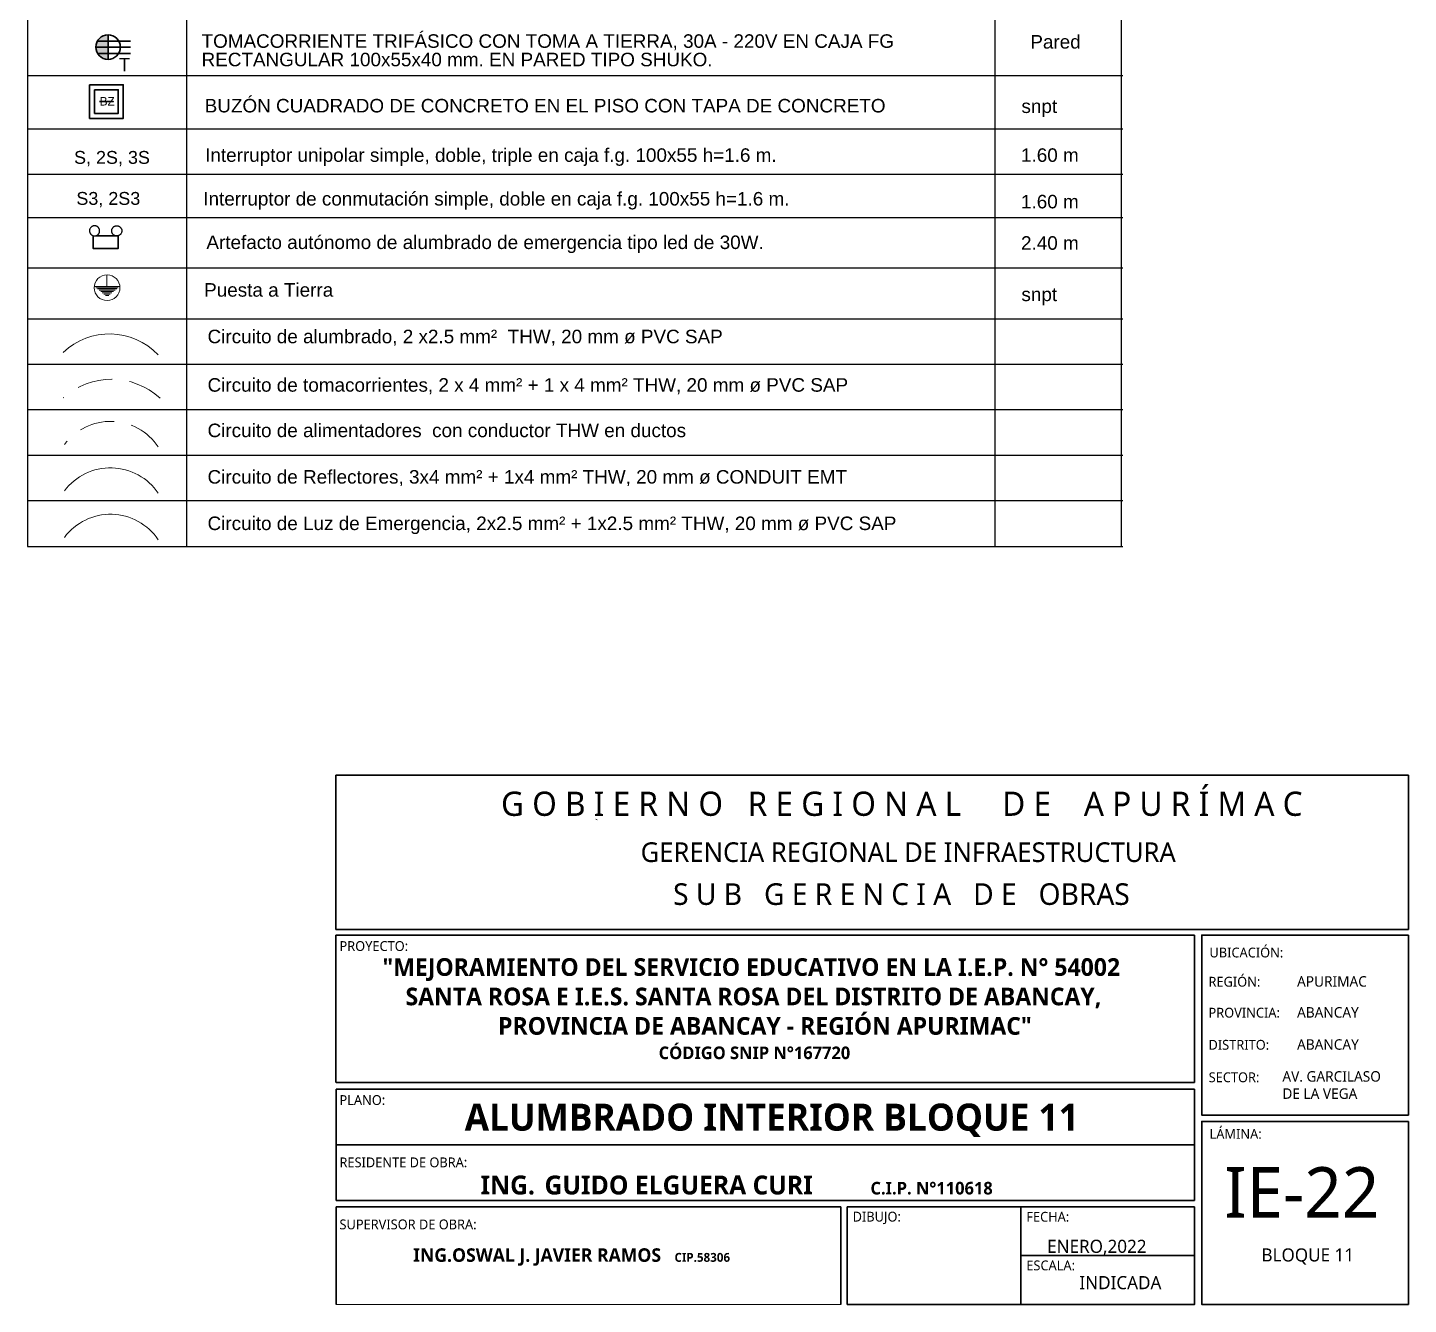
# Model space of a CAD drawing. Header units: metres. Extents: x 44 to 146, y 191 to 279.
# Drawn here: x 135.99 to 145.79, y 255.82 to 264.89 of the extents above; entities that cross this region are included whole.
import ezdxf
from ezdxf.enums import TextEntityAlignment as Align

# ---------------------------------------------------------------- set-up
doc = ezdxf.new("R2010")
doc.units = ezdxf.units.M
doc.set_wipeout_variables(frame=1)
for name, pattern in [('CONTINUA', [0]), ('DASHED2', [0.375, 0.25, -0.125]), ('HIDDEN2', [0.1875, 0.125, -0.0625])]:
    doc.linetypes.add(name, pattern=pattern)
for name, color, linetype, lineweight in [('Emergencia', 20, 'Continuous', 25), ('IE_ALIMENTADORES', 5, 'Continuous', 30), ('LINEAS_IND.', 252, 'Continuous', 5), ('Membrete', 250, 'Continuous', 15), ('ROTULO', 253, 'Continuous', 0), ('TOMACORRIENTE', 5, 'HIDDEN2', 30)]:
    doc.layers.add(name, color=color, linetype=linetype, lineweight=lineweight)
doc.layers.add('IE-LEYENDA', color=142, linetype='Continuous')
doc.styles.add('Generales', font='trebuc.ttf', dxfattribs={"height": 0.22})
doc.styles.get("Standard").update_dxf_attribs({"font": 'arial.ttf'})
doc.styles.add('style1', font='arial.ttf')

# ---------------------------------------------------------------- blocks, each defined once
blk = doc.blocks.new('Emergencia')
blk.add_lwpolyline([(0, 0), (0, 0)])
at = {"layer": 'Emergencia', "color": 5, "lineweight": 30}
for points in [[(0.25, -0.25), (0.25, 0), (-0.25, 0), (-0.25, -0.25)], [(-0.25, -0.222), (-0.25, -0.25), (0.25, -0.25), (0.25, -0.222)]]:
    blk.add_lwpolyline(points, dxfattribs=at)
at = {"color": 1, "lineweight": 5}
for points in [[(-0.171, -0.263), (-0.164, -0.267), (-0.158, -0.272), (-0.152, -0.277), (-0.146, -0.283), (-0.141, -0.289), (-0.136, -0.295), (-0.132, -0.302), (-0.129, -0.309), (-0.126, -0.316), (-0.123, -0.324), (-0.121, -0.332), (-0.12, -0.34), (-0.12, -0.348), (-0.12, -0.355), (-0.12, -0.363), (-0.121, -0.371), (-0.123, -0.379), (-0.126, -0.387), (-0.129, -0.394), (-0.133, -0.401), (-0.137, -0.408), (-0.141, -0.414), (-0.147, -0.42), (-0.152, -0.426), (-0.158, -0.431), (-0.165, -0.436), (-0.172, -0.44), (-0.179, -0.443), (-0.186, -0.447), (-0.194, -0.449), (-0.201, -0.451), (-0.209, -0.452), (-0.217, -0.453), (-0.225, -0.453), (-0.233, -0.452), (-0.241, -0.451), (-0.249, -0.449), (-0.256, -0.446), (-0.264, -0.443), (-0.271, -0.44), (-0.277, -0.436), (-0.284, -0.431), (-0.29, -0.426), (-0.295, -0.42), (-0.301, -0.414), (-0.305, -0.408), (-0.309, -0.401), (-0.313, -0.394), (-0.316, -0.386), (-0.319, -0.379), (-0.32, -0.371), (-0.322, -0.363), (-0.322, -0.355), (-0.322, -0.347), (-0.322, -0.339), (-0.32, -0.331), (-0.318, -0.324), (-0.316, -0.316), (-0.313, -0.309), (-0.309, -0.302), (-0.305, -0.295), (-0.3, -0.288), (-0.295, -0.282), (-0.29, -0.277), (-0.284, -0.272), (-0.277, -0.267), (-0.27, -0.263), (-0.263, -0.259), (-0.256, -0.256), (-0.248, -0.254), (-0.241, -0.252), (-0.233, -0.251), (-0.225, -0.25), (-0.217, -0.25), (-0.209, -0.251), (-0.201, -0.252), (-0.193, -0.254), (-0.186, -0.256), (-0.178, -0.259)], [(0.171, -0.263), (0.164, -0.267), (0.158, -0.272), (0.152, -0.277), (0.146, -0.283), (0.141, -0.289), (0.136, -0.295), (0.132, -0.302), (0.129, -0.309), (0.126, -0.316), (0.123, -0.324), (0.121, -0.332), (0.12, -0.34), (0.12, -0.348), (0.12, -0.355), (0.12, -0.363), (0.121, -0.371), (0.123, -0.379), (0.126, -0.387), (0.129, -0.394), (0.133, -0.401), (0.137, -0.408), (0.141, -0.414), (0.147, -0.42), (0.152, -0.426), (0.158, -0.431), (0.165, -0.436), (0.172, -0.44), (0.179, -0.443), (0.186, -0.447), (0.194, -0.449), (0.201, -0.451), (0.209, -0.452), (0.217, -0.453), (0.225, -0.453), (0.233, -0.452), (0.241, -0.451), (0.249, -0.449), (0.256, -0.446), (0.264, -0.443), (0.271, -0.44), (0.277, -0.436), (0.284, -0.431), (0.29, -0.426), (0.295, -0.42), (0.301, -0.414), (0.305, -0.408), (0.309, -0.401), (0.313, -0.394), (0.316, -0.386), (0.319, -0.379), (0.32, -0.371), (0.322, -0.363), (0.322, -0.355), (0.322, -0.347), (0.322, -0.339), (0.32, -0.331), (0.318, -0.324), (0.316, -0.316), (0.313, -0.309), (0.309, -0.302), (0.305, -0.295), (0.3, -0.288), (0.295, -0.282), (0.29, -0.277), (0.284, -0.272), (0.277, -0.267), (0.27, -0.263), (0.263, -0.259), (0.256, -0.256), (0.248, -0.254), (0.241, -0.252), (0.233, -0.251), (0.225, -0.25), (0.217, -0.25), (0.209, -0.251), (0.201, -0.252), (0.193, -0.254), (0.186, -0.256), (0.178, -0.259)]]:
    blk.add_wipeout(points, dxfattribs=at).dxf.layer = 'Emergencia'
at = {"layer": 'Emergencia', "color": 30, "true_color": 0xf26722}
for points in [[(-0.171, -0.263), (-0.164, -0.267), (-0.158, -0.272), (-0.152, -0.277), (-0.146, -0.283), (-0.141, -0.289), (-0.136, -0.295), (-0.132, -0.302), (-0.129, -0.309), (-0.126, -0.316), (-0.123, -0.324), (-0.121, -0.332), (-0.12, -0.34), (-0.12, -0.348), (-0.12, -0.355), (-0.12, -0.363), (-0.121, -0.371), (-0.123, -0.379), (-0.126, -0.387), (-0.129, -0.394), (-0.133, -0.401), (-0.137, -0.408), (-0.141, -0.414), (-0.147, -0.42), (-0.152, -0.426), (-0.158, -0.431), (-0.165, -0.436), (-0.172, -0.44), (-0.179, -0.443), (-0.186, -0.447), (-0.194, -0.449), (-0.201, -0.451), (-0.209, -0.452), (-0.217, -0.453), (-0.225, -0.453), (-0.233, -0.452), (-0.241, -0.451), (-0.249, -0.449), (-0.256, -0.446), (-0.264, -0.443), (-0.271, -0.44), (-0.277, -0.436), (-0.284, -0.431), (-0.29, -0.426), (-0.295, -0.42), (-0.301, -0.414), (-0.305, -0.408), (-0.309, -0.401), (-0.313, -0.394), (-0.316, -0.386), (-0.319, -0.379), (-0.32, -0.371), (-0.322, -0.363), (-0.322, -0.355), (-0.322, -0.347), (-0.322, -0.339), (-0.32, -0.331), (-0.318, -0.324), (-0.316, -0.316), (-0.313, -0.309), (-0.309, -0.302), (-0.305, -0.295), (-0.3, -0.288), (-0.295, -0.282), (-0.29, -0.277), (-0.284, -0.272), (-0.277, -0.267), (-0.27, -0.263), (-0.263, -0.259), (-0.256, -0.256), (-0.248, -0.254), (-0.241, -0.252), (-0.233, -0.251), (-0.225, -0.25), (-0.217, -0.25), (-0.209, -0.251), (-0.201, -0.252), (-0.193, -0.254), (-0.186, -0.256), (-0.178, -0.259)], [(0.171, -0.263), (0.164, -0.267), (0.158, -0.272), (0.152, -0.277), (0.146, -0.283), (0.141, -0.289), (0.136, -0.295), (0.132, -0.302), (0.129, -0.309), (0.126, -0.316), (0.123, -0.324), (0.121, -0.332), (0.12, -0.34), (0.12, -0.348), (0.12, -0.355), (0.12, -0.363), (0.121, -0.371), (0.123, -0.379), (0.126, -0.387), (0.129, -0.394), (0.133, -0.401), (0.137, -0.408), (0.141, -0.414), (0.147, -0.42), (0.152, -0.426), (0.158, -0.431), (0.165, -0.436), (0.172, -0.44), (0.179, -0.443), (0.186, -0.447), (0.194, -0.449), (0.201, -0.451), (0.209, -0.452), (0.217, -0.453), (0.225, -0.453), (0.233, -0.452), (0.241, -0.451), (0.249, -0.449), (0.256, -0.446), (0.264, -0.443), (0.271, -0.44), (0.277, -0.436), (0.284, -0.431), (0.29, -0.426), (0.295, -0.42), (0.301, -0.414), (0.305, -0.408), (0.309, -0.401), (0.313, -0.394), (0.316, -0.386), (0.319, -0.379), (0.32, -0.371), (0.322, -0.363), (0.322, -0.355), (0.322, -0.347), (0.322, -0.339), (0.32, -0.331), (0.318, -0.324), (0.316, -0.316), (0.313, -0.309), (0.309, -0.302), (0.305, -0.295), (0.3, -0.288), (0.295, -0.282), (0.29, -0.277), (0.284, -0.272), (0.277, -0.267), (0.27, -0.263), (0.263, -0.259), (0.256, -0.256), (0.248, -0.254), (0.241, -0.252), (0.233, -0.251), (0.225, -0.25), (0.217, -0.25), (0.209, -0.251), (0.201, -0.252), (0.193, -0.254), (0.186, -0.256), (0.178, -0.259)]]:
    blk.add_lwpolyline(points, close=True, dxfattribs=at)
blk = doc.blocks.new('TOMACOR TRIFASICO')
at = {"layer": 'TOMACORRIENTE', "linetype": 'CONTINUA'}
h = blk.add_hatch(color=256, dxfattribs=at)
h.dxf.hatch_style = 1
edge = h.paths.add_edge_path()
edge.add_line((0, 0.169), (0, -0.169))
h.paths.add_polyline_path([(0, 0.169, 0.414214), (-0.169, 0, 0.414214), (0, -0.169)])
at = {"layer": 'TOMACORRIENTE', "color": 5, "linetype": 'CONTINUA'}
for p, q in [((-0.169, 0), (0.31, -0.001)), ((-0.148, 0.083), (0.31, 0.082)), ((-0.145, -0.087), (0.31, -0.088))]:
    blk.add_line(p, q, dxfattribs=at)
at = {"layer": 'TOMACORRIENTE', "linetype": 'CONTINUA'}
blk.add_lwpolyline([(0, 0.169), (0, -0.169)], dxfattribs=at)
blk.add_circle((0, 0), 0.169, dxfattribs=at)
at = {"layer": 'TOMACORRIENTE', "color": 5, "linetype": 'CONTINUA', "style": 'style1', "text_generation_flag": 4}
blk.add_text('T', height=0.183, rotation=179.8829, dxfattribs=at).set_placement((0.304, -0.332))
blk = doc.blocks.new('buzon')
at = {"layer": 'IE_ALIMENTADORES', "color": 32, "true_color": 0xcd6928}
for points in [[(-0.5, 0.5), (0.5, 0.5), (0.5, -0.5), (-0.5, -0.5)], [(-0.35, 0.35), (0.35, 0.35), (0.35, -0.35), (-0.35, -0.35)], [(-0.2, 0), (0.2, 0), (0.2, 0), (-0.2, 0)]]:
    blk.add_lwpolyline(points, close=True, dxfattribs=at)
at = {"layer": 'IE_ALIMENTADORES', "insert": (-0.2, 0.134), "char_height": 0.25, "attachment_point": 1}
blk.add_mtext_dynamic_manual_height_columns('BZ', width=1.91773, gutter_width=12.5, heights=[0], dxfattribs=at)

msp = doc.modelspace()

# ---------------------------------------------------------------- linework, layer by layer
at = {"layer": 'IE-LEYENDA', "linetype": 'Continuous'}
for p, q in [((135.9876, 273.9636), (135.9877, 261.2065)), ((142.8596, 261.2063), (142.86, 273.5051)), ((143.7551, 261.2063), (143.7615, 273.5051)), ((137.1162, 271.5626), (137.116, 261.2065)), ((135.9876, 264.552), (143.7648, 264.5517)), ((135.9876, 264.1714), (143.7648, 264.1712)), ((135.9874, 263.8492), (143.7648, 263.849)), ((135.9874, 263.5416), (143.7648, 263.5414)), ((135.9876, 263.1843), (143.7648, 263.1841)), ((135.9876, 262.823), (143.7648, 262.8228)), ((135.9876, 262.5001), (143.7648, 262.4998)), ((135.9876, 262.179), (143.7648, 262.1787)), ((135.9876, 261.8542), (143.7648, 261.854)), ((135.9877, 261.5313), (143.7647, 261.5311)), ((135.9877, 261.2065), (143.7647, 261.2063))]:
    msp.add_line(p, q, dxfattribs=at)
at = {"layer": 'LINEAS_IND.', "color": 7, "ltscale": 0.5}
msp.add_line((140.0231, 259.2691, 0.457), (140.0321, 259.2644, 0.457), dxfattribs=at)
msp.add_line((140.0231, 259.2691, 0.457), (140.0321, 259.2644, 0.457), dxfattribs=at)
at = {"layer": 'Membrete', "color": 7, "lineweight": 30, "ltscale": 0.5}
for p, q in [((138.1766, 258.4859), (138.1766, 259.581)), ((138.1766, 259.581), (145.7936, 259.581)), ((145.7936, 258.4859), (138.1766, 258.4859)), ((138.1766, 258.4457), (144.2751, 258.4457)), ((138.1766, 258.4457), (138.1766, 257.3983)), ((138.1776, 257.3983), (144.2751, 257.3983)), ((138.1776, 257.3518), (144.2751, 257.3518)), ((138.1776, 257.3518), (138.1776, 256.5598)), ((144.2751, 257.3518), (144.2751, 256.5598)), ((144.2751, 256.9558), (138.1776, 256.9558)), ((138.1776, 256.5598), (144.2751, 256.5598)), ((138.1776, 256.515), (141.7618, 256.515)), ((138.1776, 256.515), (138.1776, 255.8223)), ((141.7618, 256.515), (141.7618, 255.8223)), ((141.8083, 256.515), (144.2751, 256.515)), ((141.8083, 256.515), (141.8083, 255.8223)), ((144.2751, 256.1686), (143.0417, 256.1686))]:
    msp.add_line(p, q, dxfattribs=at)
at = {"layer": 'Membrete', "color": 7, "lineweight": 20, "ltscale": 0.5}
msp.add_line((145.7936, 259.581), (138.1766, 259.581), dxfattribs=at)
msp.add_lwpolyline([(145.7936, 258.4859), (145.7936, 259.581)], dxfattribs=at)
at = {"layer": 'Membrete', "color": 7, "lineweight": 30, "ltscale": 0.5}
for points in [[(145.7936, 258.4859), (145.7936, 259.581)], [(144.2751, 257.3983), (144.2751, 258.4457)], [(141.8083, 255.8223), (144.2751, 255.8223), (144.2751, 256.515)], [(143.0417, 256.515), (143.0417, 255.8223)]]:
    msp.add_lwpolyline(points, dxfattribs=at)
for points in [[(145.7936, 258.4457), (144.3257, 258.4457), (144.3257, 257.1671), (145.7936, 257.1671)], [(145.7936, 257.1223), (144.3257, 257.1223), (144.3257, 255.8223), (145.7936, 255.8223)]]:
    msp.add_lwpolyline(points, close=True, dxfattribs=at)
at = {"layer": 'Membrete', "color": 7, "lineweight": 18, "ltscale": 0.5}
msp.add_lwpolyline([(138.1776, 255.8223), (141.7618, 255.8223)], dxfattribs=at)
msp.add_lwpolyline([(138.1776, 255.8223), (141.7618, 255.8223)], dxfattribs=at)
at = {"layer": 'ROTULO', "color": 7, "linetype": 'Continuous', "ltscale": 30}
msp.add_line((136.5508, 263.1353), (136.5505, 263.0557), dxfattribs=at)
at = {"layer": 'ROTULO', "color": 7, "linetype": 'Continuous'}
for p, q in [((136.4608, 263.0528), (136.6428, 263.0528)), ((136.4721, 263.0437), (136.6315, 263.0437)), ((136.4835, 263.0346), (136.6201, 263.0346)), ((136.4949, 263.0254), (136.6087, 263.0254)), ((136.5063, 263.0163), (136.5973, 263.0163)), ((136.5177, 263.0072), (136.5859, 263.0072)), ((136.529, 262.998), (136.5746, 262.998)), ((136.5404, 262.9889), (136.5632, 262.9889))]:
    msp.add_line(p, q, dxfattribs=at)
at = {"layer": 'ROTULO', "color": 1}
msp.add_circle((136.5518, 263.0438), 0.0915, dxfattribs=at)
msp.add_arc((136.569, 262.2375), 0.4779, 43.67323, 133.58082, dxfattribs=at)
at = {"layer": 'ROTULO', "color": 5, "linetype": 'DASHED2'}
msp.add_arc((136.583, 261.8833), 0.5104, 47.41368, 132.16389, dxfattribs=at)
at = {"layer": 'ROTULO', "color": 4, "linetype": 'DASHED2'}
msp.add_arc((136.5763, 261.6861), 0.4082, 33.81107, 143.23341, dxfattribs=at)
at = {"layer": 'ROTULO', "color": 4, "linetype": 'CONTINUA'}
msp.add_arc((136.5763, 261.3561), 0.4082, 33.81107, 143.23341, dxfattribs=at)
at = {"layer": 'ROTULO', "color": 6, "linetype": 'CONTINUA'}
msp.add_arc((136.5762, 261.0262), 0.4082, 33.81107, 143.23341, dxfattribs=at)

# ---------------------------------------------------------------- block references
at = {"layer": 'IE_ALIMENTADORES', "xscale": 0.24, "yscale": 0.24, "zscale": 0.24}
msp.add_blockref('buzon', (136.5471, 264.3656), dxfattribs=at)
at = {"layer": 'ROTULO', "xscale": 0.3565247400000004, "yscale": 0.3565247400000004, "zscale": 0.3565247400000004, "rotation": 179.9518922148181}
msp.add_blockref('Emergencia', (136.5416, 263.3223), dxfattribs=at)
at = {"layer": 'TOMACORRIENTE', "linetype": 'CONTINUA', "xscale": 0.5148, "yscale": 0.5148, "zscale": 0.5148}
msp.add_blockref('TOMACOR TRIFASICO', (136.5587, 264.7525), dxfattribs=at)

# ---------------------------------------------------------------- texts
at = {"layer": 'IE-LEYENDA', "style": 'style1'}
for s, p in [('TOMACORRIENTE TRIFÁSICO CON TOMA A TIERRA, 30A - 220V EN CAJA FG ', (137.2228, 264.7476, 0)), ('Pared', (143.1086, 264.7423)), ('RECTANGULAR 100x55x40 mm. EN PARED TIPO SHUKO.', (137.2228, 264.6165, 0)), ('BUZÓN CUADRADO DE CONCRETO EN EL PISO CON TAPA DE CONCRETO', (137.245, 264.2887)), ('snpt', (143.0456, 264.2846)), ('Interruptor unipolar simple, doble, triple en caja f.g. 100x55 h=1.6 m.', (137.2482, 263.9378)), ('1.60 m', (143.0425, 263.9378)), ('Interruptor de conmutación simple, doble en caja f.g. 100x55 h=1.6 m.', (137.2352, 263.6276)), ('1.60 m', (143.0425, 263.6072)), ('Artefacto autónomo de alumbrado de emergencia tipo led de 30W.', (137.2571, 263.3185)), ('2.40 m', (143.0425, 263.3133)), ('snpt', (143.0455, 262.9485)), ('Circuito de alumbrado, 2 x2.5 mm²  THW, 20 mm ø PVC SAP', (137.2653, 262.6493)), ('Circuito de tomacorrientes, 2 x 4 mm² + 1 x 4 mm² THW, 20 mm ø PVC SAP', (137.2653, 262.3051)), ('Circuito de alimentadores  con conductor THW en ductos', (137.2652, 261.9822)), ('Circuito de Reflectores, 3x4 mm² + 1x4 mm² THW, 20 mm ø CONDUIT EMT', (137.2652, 261.6522)), ('Circuito de Luz de Emergencia, 2x2.5 mm² + 1x2.5 mm² THW, 20 mm ø PVC SAP', (137.2652, 261.3223))]:
    msp.add_text(s, height=0.096, rotation=359.99834, dxfattribs=at).set_placement(p)
msp.add_text('Puesta a Tierra', height=0.096, rotation=359.99834, dxfattribs=at).set_placement((137.6995, 262.98), align=Align.CENTER)
at = {"layer": 'Membrete', "color": 7, "lineweight": 5, "style": 'Generales'}
for s, height, p in [('G O B I E R N O   R E G I O N A L     D E    A P U R Í M A C   ', 0.172032, (139.3495, 259.2922)), ('GERENCIA REGIONAL DE INFRAESTRUCTURA', 0.139485, (140.341, 258.9646)), ('S U B   G E R E N C I A   D E   OBRAS', 0.153434, (140.5717, 258.6597))]:
    msp.add_text(s, height=height, dxfattribs=at).set_placement(p)
at = {"layer": 'Membrete', "color": 7, "ltscale": 0.5, "style": 'Generales'}
for s, height, p in [('PROYECTO:', 0.06974, (138.2022, 258.3327)), ('UBICACIÓN:', 0.06974, (144.3807, 258.2867)), ('REGIÓN:', 0.06974, (144.374, 258.0792)), ('APURIMAC', 0.07439, (145.0031, 258.0792)), ('PROVINCIA:', 0.06974, (144.374, 257.8593)), ('ABANCAY', 0.07439, (145.0031, 257.8593)), ('DISTRITO:', 0.06974, (144.374, 257.6312)), ('ABANCAY', 0.07439, (145.0031, 257.6312)), ('SECTOR: ', 0.06974, (144.3753, 257.4006)), ('AV. GARCILASO  ', 0.074392, (144.8989, 257.4044)), ('DE LA VEGA', 0.07439, (144.8988, 257.2822)), ('PLANO:', 0.06974, (138.2022, 257.2388)), ('LÁMINA:', 0.06974, (144.3817, 256.9984)), ('RESIDENTE DE OBRA:', 0.069743, (138.2022, 256.7963)), ('IE-22', 0.3584, (144.486, 256.4389)), ('DIBUJO:', 0.06974, (141.8467, 256.4106)), ('FECHA:', 0.06974, (143.0801, 256.4097)), ('SUPERVISOR DE OBRA:', 0.069743, (138.2022, 256.3555)), ('ENERO,2022', 0.09299, (143.2278, 256.1883)), ('BLOQUE 11', 0.09299, (144.7502, 256.1271)), ('ESCALA:', 0.06974, (143.0801, 256.0642)), ('INDICADA', 0.09299, (143.4572, 255.9302))]:
    msp.add_text(s, height=height, dxfattribs=at).set_placement(p)
at = {"layer": 'Membrete', "color": 7, "ltscale": 0.5, "attachment_point": 1, "style": 'Generales'}
for s, insert, char_height, width in [('\\pi0.43008;{\\fTrebuchet MS|b1|i0|c0|p34;\\H0.6891x;"MEJORAMIENTO DEL SERVICIO EDUCATIVO EN LA I.E.P. N° 54002 \\P\\pi0.59429;SANTA ROSA E I.E.S. SANTA ROSA DEL DISTRITO DE ABANCAY, \\P\\pi1.25174;PROVINCIA DE ABANCAY - REGIÓN APURIMAC"\\H1.4512x;\\P\\pi2.39247;\\H0.49222x;CÓDIGO SNIP N°167720}', (138.0769, 258.2812), 0.1820352, 6.138038), ('{\\fTrebuchet MS|b1|i0|c0|p34;ALUMBRADO INTERIOR BLOQUE 11}', (139.0915, 257.2483), 0.192148, 5.935054), ('\\pi-0.38399,l0.53568,t0.53568;{\\fTrebuchet MS|b1|i0|c0|p34;\\H0.88598x;ING.^IGUIDO ELGUERA CURI         \\H0.66667x;C.I.P. N°110618}', (139.0518, 256.7374), 0.151696, 4.721434), ('{\\fTrebuchet MS|b1|i0|c0|p34;\\H1.0054x;ING.OSWAL J. JAVIER RAMOS\\H0.73511x;    \\H0.89565x;CIP.58306}', (138.7256, 256.2206), 0.095369, 3.42734)]:
    msp.add_mtext(s, dxfattribs=dict(at, insert=insert, char_height=char_height, width=width))
at = {"layer": 'ROTULO', "style": 'style1'}
for s, p in [('S, 2S, 3S', (136.3172, 263.9236)), ('S3, 2S3', (136.3337, 263.6323))]:
    msp.add_text(s, height=0.0913, rotation=359.99834, dxfattribs=at).set_placement(p)

doc.saveas('drawing.dxf')
